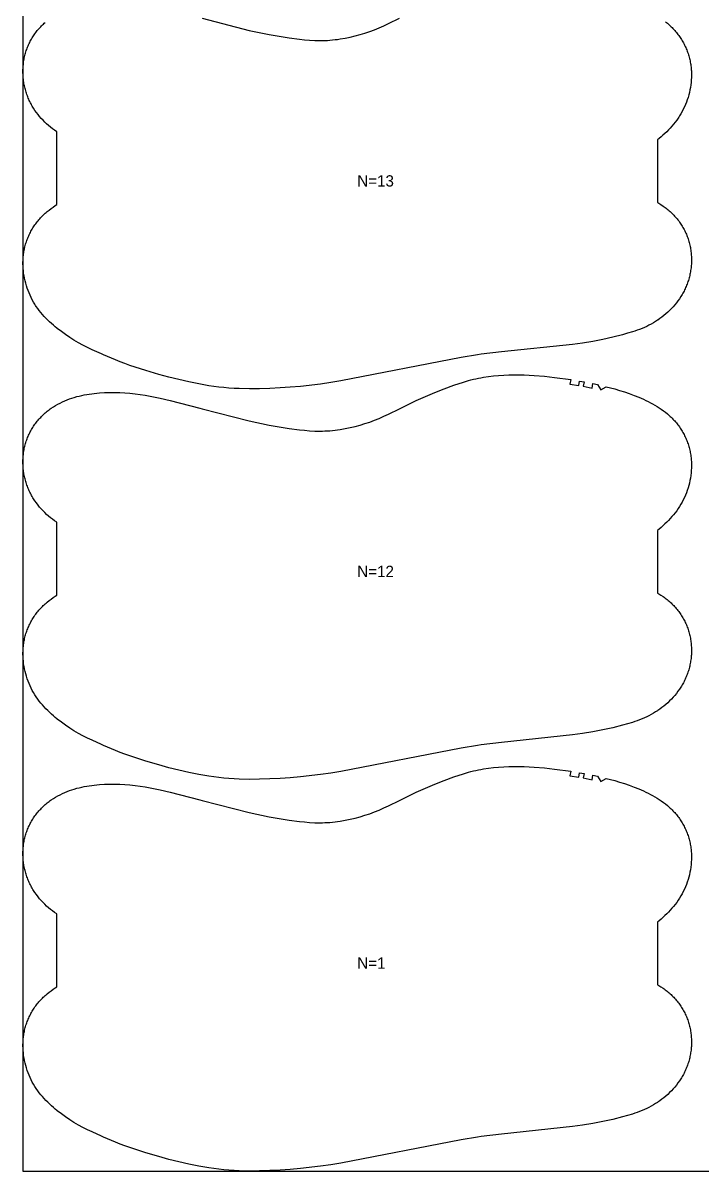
# Model space of a CAD drawing. Header units: inches. Extents: x 0 to 1816, y 0 to 1036.
# Drawn here: x 0 to 300, y 0 to 506 of the extents above; entities that cross this region are included whole.
import ezdxf

# ---------------------------------------------------------------- set-up
doc = ezdxf.new("R2010")
doc.units = ezdxf.units.IN

msp = doc.modelspace()

# ---------------------------------------------------------------- linework, layer by layer
at = {"layer": '1'}
for points in [[(0.5, 0), (1815.6926, 0), (1815.6926, 1036.4922), (0.5, 1036.4922), (0.5, 0)], [(109.0356, 328.8174), (113.4643, 328.0218), (117.9069, 327.3108), (122.3676, 326.7195), (124.606, 326.4834), (126.849, 326.3002), (129.0953, 326.1823), (130.2192, 326.1517), (131.3434, 326.142), (132.4678, 326.1545), (133.5918, 326.1891), (134.7152, 326.2455), (135.8374, 326.3233), (136.9581, 326.4223), (138.0768, 326.542), (139.1931, 326.6822), (140.3066, 326.8424), (142.5239, 327.2216), (144.7271, 327.6752), (146.9153, 328.1988), (149.0873, 328.7878), (151.2418, 329.4385), (153.3764, 330.151), (155.4885, 330.9261), (157.5754, 331.7647), (159.6359, 332.6651), (161.6748, 333.615), (166.4252, 335.9522), (173.7884, 339.5749), (177.8931, 341.4179), (182.0472, 343.148), (186.2395, 344.7807), (190.4671, 346.323), (194.7335, 347.7582), (196.8879, 348.404), (197.9718, 348.702), (199.0608, 348.9807), (200.155, 349.2386), (201.2542, 349.4758), (202.3578, 349.6927), (203.4654, 349.8901), (205.6904, 350.2281), (207.9251, 350.494), (210.1661, 350.6928), (212.4114, 350.8309), (214.6597, 350.915), (216.9095, 350.9522), (219.1596, 350.948), (221.409, 350.9036), (223.6572, 350.8186), (225.9034, 350.693), (230.3877, 350.3257), (234.8609, 349.8334), (241.9362, 348.8624), (241.6327, 346.8856), (245.5429, 346.248), (245.884, 348.2187), (247.8529, 347.8668), (247.4899, 345.9), (251.3632, 345.1349), (251.7769, 347.0916), (253.7305, 346.6637), (255.2076, 344.2637), (257.6184, 345.7236), (261.3403, 344.7135), (263.4991, 344.0772), (265.6454, 343.4007), (267.7757, 342.6773), (269.8864, 341.9002), (271.974, 341.0631), (274.034, 340.1605), (275.0523, 339.6829), (276.062, 339.1869), (277.0626, 338.6719), (278.0535, 338.1372), (279.0338, 337.582), (280.0016, 337.0051), (280.9549, 336.405), (281.8913, 335.7803), (282.8087, 335.1296), (283.705, 334.4516), (284.5779, 333.7447), (285.0049, 333.38), (285.4253, 333.0076), (285.8388, 332.6273), (286.2452, 332.2393), (286.6444, 331.8436), (287.0362, 331.4405), (287.4204, 331.0301), (287.7971, 330.6125), (288.1658, 330.1879), (288.5267, 329.7564), (288.8794, 329.3182), (289.2238, 328.8734), (289.5598, 328.4221), (289.8872, 327.9646), (290.2059, 327.501), (290.5158, 327.0313), (290.8166, 326.5559), (291.1083, 326.0747), (291.3906, 325.588), (291.6636, 325.0959), (291.927, 324.5987), (292.1809, 324.0965), (292.425, 323.5896), (292.6593, 323.078), (292.8838, 322.5621), (293.0982, 322.042), (293.3026, 321.5179), (293.4968, 320.9901), (293.6808, 320.4586), (293.8543, 319.9237), (294.0175, 319.3856), (294.17, 318.8445), (294.3119, 318.3005), (294.4431, 317.7539), (294.5634, 317.2049), (294.673, 316.6537), (294.7718, 316.1004), (294.8601, 315.5452), (294.9378, 314.9885), (295.005, 314.4303), (295.0618, 313.8708), (295.1084, 313.3104), (295.1446, 312.7491), (295.1707, 312.1872), (295.1867, 311.6248), (295.1926, 311.0622), (295.1886, 310.4996), (295.1747, 309.9371), (295.1176, 308.8135), (295.0218, 307.6929), (294.8881, 306.5763), (294.717, 305.4649), (294.5092, 304.3596), (294.2653, 303.2614), (293.9861, 302.1713), (293.6721, 301.0904), (293.3241, 300.0196), (292.9424, 298.9601), (292.5275, 297.9132), (292.0793, 296.8803), (291.5979, 295.8629), (291.0836, 294.8623), (290.5364, 293.8801), (289.9563, 292.9177), (289.6541, 292.4443), (289.3436, 291.9764), (288.6987, 291.0575), (288.0233, 290.1605), (287.3197, 289.2847), (286.5899, 288.4296), (285.8361, 287.5945), (285.0605, 286.7786), (284.2652, 285.9814), (283.4524, 285.2021), (282.6239, 284.4402), (281.7808, 283.695), (280.9237, 282.9662), (280.1926, 282.3672), (280.1926, 254.7735), (280.7955, 254.4279), (281.7525, 253.8356), (282.6884, 253.2109), (283.1479, 252.8864), (283.6016, 252.5539), (284.0491, 252.2133), (284.4904, 251.8646), (284.9252, 251.508), (285.3532, 251.1434), (285.7744, 250.7708), (286.1884, 250.3902), (286.5951, 250.0017), (286.9944, 249.6055), (287.3859, 249.2016), (287.7696, 248.7901), (288.1452, 248.3714), (288.5127, 247.9454), (288.8718, 247.5124), (289.2223, 247.0725), (289.5641, 246.6258), (289.897, 246.1725), (290.2209, 245.7128), (290.5355, 245.2467), (290.8406, 244.7745), (291.1362, 244.2962), (291.422, 243.8121), (291.6978, 243.3222), (291.9635, 242.8268), (292.2191, 242.326), (292.4644, 241.8201), (292.6995, 241.3093), (292.9243, 240.7938), (293.1387, 240.2739), (293.3427, 239.7498), (293.5362, 239.2217), (293.7192, 238.6898), (293.8917, 238.1543), (294.0536, 237.6156), (294.2049, 237.0737), (294.3454, 236.5291), (294.4752, 235.9817), (294.5943, 235.432), (294.7025, 234.8801), (294.7998, 234.3262), (294.8863, 233.7706), (294.962, 233.2134), (295.0269, 232.6548), (295.0811, 232.0951), (295.1247, 231.5345), (295.1575, 230.973), (295.1798, 230.411), (295.1915, 229.8487), (295.1926, 229.2861), (295.1832, 228.7236), (295.1634, 228.1613), (295.1332, 227.5995), (295.0926, 227.0383), (295.0416, 226.4779), (294.9803, 225.9185), (294.9088, 225.3603), (294.827, 224.8036), (294.735, 224.2485), (294.6328, 223.6951), (294.5204, 223.1438), (294.398, 222.5948), (294.2654, 222.0481), (294.1227, 221.504), (293.97, 220.9627), (293.8073, 220.4244), (293.6346, 219.8893), (293.4519, 219.3576), (293.2593, 218.8295), (293.0568, 218.3052), (292.8444, 217.7848), (292.6221, 217.2687), (292.39, 216.7569), (292.1483, 216.2495), (291.8972, 215.7468), (291.6367, 215.2487), (291.3671, 214.7554), (291.0886, 214.267), (290.8014, 213.7836), (290.5055, 213.3052), (289.8888, 212.3641), (289.24, 211.4444), (288.5604, 210.5471), (287.8514, 209.6727), (287.1146, 208.8222), (286.3507, 207.9962), (285.5609, 207.1951), (284.746, 206.4197), (283.9071, 205.6705), (283.045, 204.9481), (282.1607, 204.2531), (281.2552, 203.586), (280.3294, 202.9473), (280.1926, 202.859), (279.3846, 202.3371), (278.4219, 201.7553), (277.4425, 201.2016), (276.4477, 200.6761), (275.4385, 200.1785), (274.4163, 199.7089), (273.3823, 199.267), (272.3376, 198.8524), (271.2833, 198.4628), (270.2208, 198.0956), (269.151, 197.7482), (266.9947, 197.1024), (264.8236, 196.5043), (260.4614, 195.3968), (256.0739, 194.4042), (251.6588, 193.5353), (247.2191, 192.8026), (242.7597, 192.2073), (211.4311, 188.9373), (202.4942, 187.887), (200.9234, 187.635), (193.6087, 186.4615), (140.6182, 176.0918), (136.1742, 175.388), (131.7174, 174.765), (122.7793, 173.7178), (118.297, 173.3246), (113.8074, 173.0218), (109.3132, 172.804), (104.8153, 172.6721), (100.3152, 172.635), (95.8168, 172.726), (93.5696, 172.8312), (91.3248, 172.9795), (89.0836, 173.172), (86.8467, 173.41), (84.615, 173.6937), (82.389, 174.0204), (77.9549, 174.7881), (73.5458, 175.6856), (69.1598, 176.6906), (64.7955, 177.7862), (60.4549, 178.971), (54.7125, 180.682), (47.5684, 182.9932), (45.446, 183.739), (43.3395, 184.5258), (41.2514, 185.3592), (35.9719, 187.635), (35.0527, 188.0312), (30.9411, 189.8662), (28.9068, 190.8262), (26.8998, 191.839), (24.9281, 192.919), (22.9936, 194.0657), (21.0964, 195.2747), (19.2368, 196.542), (17.4161, 197.8645), (15.6391, 199.2448), (15.5, 199.3587), (14.7689, 199.9577), (13.9118, 200.6865), (13.0687, 201.4317), (12.2402, 202.1937), (11.4274, 202.9729), (10.6321, 203.7702), (9.8565, 204.586), (9.1027, 205.4212), (8.3729, 206.2763), (7.6693, 207.152), (6.9939, 208.049), (6.349, 208.968), (6.0385, 209.4359), (5.7363, 209.9092), (5.1562, 210.8717), (4.609, 211.8539), (4.0947, 212.8544), (3.6133, 213.8718), (3.1651, 214.9047), (2.7502, 215.9516), (2.3685, 217.0112), (2.0205, 218.0819), (1.7065, 219.1628), (1.4273, 220.2529), (1.1834, 221.3511), (0.9756, 222.4564), (0.8045, 223.5679), (0.6708, 224.6844), (0.575, 225.805), (0.5179, 226.9286), (0.504, 227.4911), (0.5, 228.0537), (0.5059, 228.6163), (0.5219, 229.1787), (0.548, 229.7406), (0.5842, 230.3019), (0.6308, 230.8624), (0.6876, 231.4218), (0.7548, 231.98), (0.8325, 232.5368), (0.9208, 233.0919), (1.0196, 233.6452), (1.1292, 234.1964), (1.2495, 234.7455), (1.3807, 235.292), (1.5226, 235.836), (1.6751, 236.3771), (1.8383, 236.9152), (2.0118, 237.4501), (2.1958, 237.9816), (2.39, 238.5095), (2.5944, 239.0336), (2.8088, 239.5537), (3.0333, 240.0696), (3.2676, 240.5811), (3.5117, 241.088), (3.7656, 241.5902), (4.029, 242.0874), (4.302, 242.5795), (4.5843, 243.0662), (4.876, 243.5474), (5.1768, 244.0229), (5.4867, 244.4925), (5.8054, 244.9562), (6.1328, 245.4137), (6.4688, 245.8649), (6.8132, 246.3097), (7.1659, 246.7479), (7.5268, 247.1794), (7.8955, 247.604), (8.2722, 248.0216), (8.6564, 248.432), (9.0482, 248.8352), (9.4474, 249.2308), (9.8538, 249.6188), (10.2673, 249.9991), (10.6877, 250.3715), (11.1147, 250.7362), (11.9876, 251.4431), (12.8839, 252.1212), (13.8013, 252.7719), (14.7377, 253.3965), (15.5, 253.8764), (15.5, 285.8674), (15.3632, 285.9558), (14.4374, 286.5944), (13.5319, 287.2615), (12.6476, 287.9566), (11.7855, 288.679), (10.9466, 289.4282), (10.1317, 290.2036), (9.3419, 291.0046), (8.578, 291.8307), (7.8412, 292.6812), (7.1322, 293.5555), (6.4526, 294.4529), (5.8038, 295.3725), (5.1871, 296.3137), (4.8912, 296.792), (4.604, 297.2755), (4.3255, 297.7639), (4.0559, 298.2572), (3.7954, 298.7553), (3.5443, 299.258), (3.3026, 299.7653), (3.0705, 300.2771), (2.8482, 300.7933), (2.6358, 301.3136), (2.4333, 301.8379), (2.2407, 302.3661), (2.058, 302.8978), (1.8853, 303.4329), (1.7226, 303.9711), (1.5699, 304.5124), (1.4272, 305.0565), (1.2946, 305.6032), (1.1722, 306.1523), (1.0598, 306.7036), (0.9576, 307.2569), (0.8656, 307.812), (0.7838, 308.3688), (0.7123, 308.9269), (0.651, 309.4863), (0.6, 310.0467), (0.5594, 310.608), (0.5292, 311.1698), (0.5094, 311.7321), (0.5, 312.2946), (0.5011, 312.8571), (0.5128, 313.4195), (0.5351, 313.9815), (0.5679, 314.5429), (0.6115, 315.1036), (0.6657, 315.6633), (0.7306, 316.2218), (0.8063, 316.779), (0.8928, 317.3347), (0.9901, 317.8885), (1.0983, 318.4405), (1.2174, 318.9902), (1.3472, 319.5375), (1.4877, 320.0822), (1.639, 320.624), (1.8009, 321.1628), (1.9734, 321.6982), (2.1564, 322.2301), (2.3499, 322.7582), (2.5539, 323.2824), (2.7683, 323.8023), (2.9931, 324.3178), (3.2282, 324.8286), (3.4735, 325.3345), (3.7291, 325.8352), (3.9948, 326.3307), (4.2706, 326.8205), (4.5564, 327.3047), (4.852, 327.7829), (5.1571, 328.2552), (5.4717, 328.7212), (5.7956, 329.181), (6.1285, 329.6343), (6.4703, 330.081), (6.8208, 330.5209), (7.1799, 330.9539), (7.5474, 331.3798), (7.923, 331.7986), (8.3067, 332.21), (8.6982, 332.6139), (9.0975, 333.0102), (9.5042, 333.3987), (9.9182, 333.7792), (10.3394, 334.1518), (10.7674, 334.5165), (11.2022, 334.8731), (11.6435, 335.2217), (12.091, 335.5623), (12.5447, 335.8949), (13.0042, 336.2194), (13.9401, 336.8441), (14.8971, 337.4363), (15.8734, 337.996), (16.8675, 338.5228), (17.8778, 339.0169), (18.9029, 339.4787), (19.9418, 339.9089), (20.9931, 340.3079), (22.0557, 340.6764), (23.1283, 341.015), (24.2098, 341.3243), (25.2989, 341.6049), (26.3946, 341.8575), (27.496, 342.0834), (28.6024, 342.2839), (29.7133, 342.4605), (30.8278, 342.6144), (31.9455, 342.7471), (34.1871, 342.9542), (36.4335, 343.0913), (38.6823, 343.1613), (40.9317, 343.1655), (43.1801, 343.1054), (45.426, 342.9829), (47.6683, 342.8023), (49.9063, 342.5685), (52.139, 342.2862), (54.3657, 341.9595), (56.5851, 341.5883), (58.7961, 341.1717), (60.9975, 340.7087), (65.3719, 339.6578), (78.4277, 336.2225), (79.4858, 335.9522), (100.2255, 330.6529), (109.0356, 328.8174)], [(109.0356, 156.1824), (113.4643, 155.3868), (117.9069, 154.6758), (122.3676, 154.0845), (124.606, 153.8484), (126.849, 153.6652), (129.0953, 153.5473), (130.2192, 153.5167), (131.3434, 153.507), (132.4678, 153.5195), (133.5918, 153.5541), (134.7152, 153.6105), (135.8374, 153.6883), (136.9581, 153.7873), (138.0768, 153.907), (139.1931, 154.0472), (140.3066, 154.2074), (142.5239, 154.5866), (144.7271, 155.0402), (146.9153, 155.5638), (149.0873, 156.1528), (151.2418, 156.8035), (153.3764, 157.516), (155.4885, 158.2911), (157.5754, 159.1297), (159.6359, 160.0301), (161.6748, 160.98), (166.4252, 163.3172), (173.7884, 166.9399), (177.8931, 168.7829), (182.0472, 170.513), (186.2395, 172.1457), (190.4671, 173.688), (194.7335, 175.1232), (196.8879, 175.769), (197.9718, 176.067), (199.0608, 176.3457), (200.155, 176.6036), (201.2542, 176.8408), (202.3578, 177.0577), (203.4654, 177.2551), (205.6904, 177.5931), (207.9251, 177.859), (210.1661, 178.0578), (212.4114, 178.1959), (214.6597, 178.28), (216.9095, 178.3172), (219.1596, 178.313), (221.409, 178.2686), (223.6572, 178.1836), (225.9034, 178.058), (230.3877, 177.6907), (234.8609, 177.1984), (241.9362, 176.2274), (241.6327, 174.2506), (245.5429, 173.613), (245.884, 175.5837), (247.8529, 175.2318), (247.4899, 173.265), (251.3632, 172.4999), (251.7769, 174.4566), (253.7305, 174.0287), (255.2076, 171.6287), (257.6184, 173.0886), (261.3403, 172.0785), (263.4991, 171.4422), (265.6454, 170.7657), (267.7757, 170.0423), (269.8864, 169.2652), (271.974, 168.4281), (274.034, 167.5255), (275.0523, 167.0479), (276.062, 166.5519), (277.0626, 166.0369), (278.0535, 165.5022), (279.0338, 164.947), (280.0016, 164.3701), (280.9549, 163.77), (281.8913, 163.1453), (282.8087, 162.4946), (283.705, 161.8166), (284.5779, 161.1097), (285.0049, 160.745), (285.4253, 160.3726), (285.8388, 159.9923), (286.2452, 159.6043), (286.6444, 159.2086), (287.0362, 158.8055), (287.4204, 158.3951), (287.7971, 157.9775), (288.1658, 157.5529), (288.5267, 157.1214), (288.8794, 156.6832), (289.2238, 156.2384), (289.5598, 155.7871), (289.8872, 155.3296), (290.2059, 154.866), (290.5158, 154.3963), (290.8166, 153.9209), (291.1083, 153.4397), (291.3906, 152.953), (291.6636, 152.4609), (291.927, 151.9637), (292.1809, 151.4615), (292.425, 150.9546), (292.6593, 150.443), (292.8838, 149.9271), (293.0982, 149.407), (293.3026, 148.8829), (293.4968, 148.3551), (293.6808, 147.8236), (293.8543, 147.2887), (294.0175, 146.7506), (294.17, 146.2095), (294.3119, 145.6655), (294.4431, 145.1189), (294.5634, 144.5699), (294.673, 144.0187), (294.7718, 143.4654), (294.8601, 142.9102), (294.9378, 142.3535), (295.005, 141.7953), (295.0618, 141.2358), (295.1084, 140.6754), (295.1446, 140.1141), (295.1707, 139.5522), (295.1867, 138.9898), (295.1926, 138.4272), (295.1886, 137.8646), (295.1747, 137.3021), (295.1176, 136.1785), (295.0218, 135.0579), (294.8881, 133.9413), (294.717, 132.8299), (294.5092, 131.7246), (294.2653, 130.6264), (293.9861, 129.5363), (293.6721, 128.4554), (293.3241, 127.3846), (292.9424, 126.3251), (292.5275, 125.2782), (292.0793, 124.2453), (291.5979, 123.2279), (291.0836, 122.2273), (290.5364, 121.2451), (289.9563, 120.2827), (289.6541, 119.8093), (289.3436, 119.3414), (288.6987, 118.4225), (288.0233, 117.5255), (287.3197, 116.6497), (286.5899, 115.7946), (285.8361, 114.9595), (285.0605, 114.1436), (284.2652, 113.3464), (283.4524, 112.5671), (282.6239, 111.8052), (281.7808, 111.06), (280.9237, 110.3312), (280.1926, 109.7322), (280.1926, 82.1385), (280.7955, 81.7929), (281.7525, 81.2006), (282.6884, 80.5759), (283.1479, 80.2514), (283.6016, 79.9189), (284.0491, 79.5783), (284.4904, 79.2296), (284.9252, 78.873), (285.3532, 78.5084), (285.7744, 78.1358), (286.1884, 77.7552), (286.5951, 77.3667), (286.9944, 76.9705), (287.3859, 76.5666), (287.7696, 76.1551), (288.1452, 75.7364), (288.5127, 75.3104), (288.8718, 74.8774), (289.2223, 74.4375), (289.5641, 73.9908), (289.897, 73.5375), (290.2209, 73.0778), (290.5355, 72.6117), (290.8406, 72.1395), (291.1362, 71.6612), (291.422, 71.1771), (291.6978, 70.6872), (291.9635, 70.1918), (292.2191, 69.691), (292.4644, 69.1851), (292.6995, 68.6743), (292.9243, 68.1588), (293.1387, 67.6389), (293.3427, 67.1148), (293.5362, 66.5867), (293.7192, 66.0548), (293.8917, 65.5193), (294.0536, 64.9806), (294.2049, 64.4387), (294.3454, 63.8941), (294.4752, 63.3467), (294.5943, 62.797), (294.7025, 62.2451), (294.7998, 61.6912), (294.8863, 61.1356), (294.962, 60.5784), (295.0269, 60.0198), (295.0811, 59.4601), (295.1247, 58.8995), (295.1575, 58.338), (295.1798, 57.776), (295.1915, 57.2137), (295.1926, 56.6511), (295.1832, 56.0886), (295.1634, 55.5263), (295.1332, 54.9645), (295.0926, 54.4033), (295.0416, 53.8429), (294.9803, 53.2835), (294.9088, 52.7253), (294.827, 52.1686), (294.735, 51.6135), (294.6328, 51.0601), (294.5204, 50.5088), (294.398, 49.9598), (294.2654, 49.4131), (294.1227, 48.869), (293.97, 48.3277), (293.8073, 47.7894), (293.6346, 47.2543), (293.4519, 46.7226), (293.2593, 46.1945), (293.0568, 45.6702), (292.8444, 45.1498), (292.6221, 44.6337), (292.39, 44.1219), (292.1483, 43.6145), (291.8972, 43.1118), (291.6367, 42.6137), (291.3671, 42.1204), (291.0886, 41.632), (290.8014, 41.1486), (290.5055, 40.6702), (289.8888, 39.7291), (289.24, 38.8094), (288.5604, 37.9121), (287.8514, 37.0377), (287.1146, 36.1872), (286.3507, 35.3612), (285.5609, 34.5601), (284.746, 33.7847), (283.9071, 33.0355), (283.045, 32.3131), (282.1607, 31.6181), (281.2552, 30.951), (280.3294, 30.3123), (280.1926, 30.224), (279.3846, 29.7021), (278.4219, 29.1203), (277.4425, 28.5666), (276.4477, 28.0411), (275.4385, 27.5435), (274.4163, 27.0739), (273.3823, 26.632), (272.3376, 26.2174), (271.2833, 25.8278), (270.2208, 25.4606), (269.151, 25.1132), (266.9947, 24.4674), (264.8236, 23.8693), (260.4614, 22.7618), (256.0739, 21.7692), (251.6588, 20.9003), (247.2191, 20.1676), (242.7597, 19.5723), (211.4311, 16.3023), (202.4942, 15.252), (200.9234, 15), (193.6087, 13.8265), (140.6182, 3.4568), (136.1742, 2.753), (131.7174, 2.13), (122.7793, 1.0828), (118.297, 0.6896), (113.8074, 0.3868), (109.3132, 0.169), (104.8153, 0.0371), (100.3152, 0), (95.8168, 0.091), (93.5696, 0.1962), (91.3248, 0.3445), (89.0836, 0.537), (86.8467, 0.775), (84.615, 1.0587), (82.389, 1.3854), (77.9549, 2.1531), (73.5458, 3.0506), (69.1598, 4.0556), (64.7955, 5.1512), (60.4549, 6.336), (54.7125, 8.047), (47.5684, 10.3582), (45.446, 11.104), (43.3395, 11.8908), (41.2514, 12.7242), (35.9719, 15), (35.0527, 15.3962), (30.9411, 17.2312), (28.9068, 18.1912), (26.8998, 19.204), (24.9281, 20.284), (22.9936, 21.4307), (21.0964, 22.6397), (19.2368, 23.907), (17.4161, 25.2295), (15.6391, 26.6098), (15.5, 26.7237), (14.7689, 27.3227), (13.9118, 28.0515), (13.0687, 28.7967), (12.2402, 29.5587), (11.4274, 30.3379), (10.6321, 31.1352), (9.8565, 31.951), (9.1027, 32.7862), (8.3729, 33.6413), (7.6693, 34.517), (6.9939, 35.414), (6.349, 36.333), (6.0385, 36.8009), (5.7363, 37.2742), (5.1562, 38.2367), (4.609, 39.2189), (4.0947, 40.2194), (3.6133, 41.2368), (3.1651, 42.2697), (2.7502, 43.3166), (2.3685, 44.3762), (2.0205, 45.4469), (1.7065, 46.5278), (1.4273, 47.6179), (1.1834, 48.7161), (0.9756, 49.8214), (0.8045, 50.9329), (0.6708, 52.0494), (0.575, 53.17), (0.5179, 54.2936), (0.504, 54.8561), (0.5, 55.4187), (0.5059, 55.9813), (0.5219, 56.5437), (0.548, 57.1056), (0.5842, 57.6669), (0.6308, 58.2274), (0.6876, 58.7868), (0.7548, 59.345), (0.8325, 59.9018), (0.9208, 60.4569), (1.0196, 61.0102), (1.1292, 61.5614), (1.2495, 62.1105), (1.3807, 62.657), (1.5226, 63.201), (1.6751, 63.7421), (1.8383, 64.2802), (2.0118, 64.8151), (2.1958, 65.3466), (2.39, 65.8745), (2.5944, 66.3986), (2.8088, 66.9187), (3.0333, 67.4346), (3.2676, 67.9461), (3.5117, 68.453), (3.7656, 68.9552), (4.029, 69.4524), (4.302, 69.9445), (4.5843, 70.4312), (4.876, 70.9124), (5.1768, 71.3879), (5.4867, 71.8575), (5.8054, 72.3212), (6.1328, 72.7787), (6.4688, 73.2299), (6.8132, 73.6747), (7.1659, 74.1129), (7.5268, 74.5444), (7.8955, 74.969), (8.2722, 75.3866), (8.6564, 75.797), (9.0482, 76.2002), (9.4474, 76.5958), (9.8538, 76.9838), (10.2673, 77.3641), (10.6877, 77.7365), (11.1147, 78.1012), (11.9876, 78.8081), (12.8839, 79.4862), (13.8013, 80.1369), (14.7377, 80.7615), (15.5, 81.2414), (15.5, 113.2324), (15.3632, 113.3208), (14.4374, 113.9594), (13.5319, 114.6265), (12.6476, 115.3216), (11.7855, 116.044), (10.9466, 116.7932), (10.1317, 117.5686), (9.3419, 118.3696), (8.578, 119.1957), (7.8412, 120.0462), (7.1322, 120.9205), (6.4526, 121.8179), (5.8038, 122.7375), (5.1871, 123.6787), (4.8912, 124.157), (4.604, 124.6405), (4.3255, 125.1289), (4.0559, 125.6222), (3.7954, 126.1203), (3.5443, 126.623), (3.3026, 127.1303), (3.0705, 127.6421), (2.8482, 128.1583), (2.6358, 128.6786), (2.4333, 129.2029), (2.2407, 129.7311), (2.058, 130.2628), (1.8853, 130.7979), (1.7226, 131.3361), (1.5699, 131.8774), (1.4272, 132.4215), (1.2946, 132.9682), (1.1722, 133.5173), (1.0598, 134.0686), (0.9576, 134.6219), (0.8656, 135.177), (0.7838, 135.7338), (0.7123, 136.2919), (0.651, 136.8513), (0.6, 137.4117), (0.5594, 137.973), (0.5292, 138.5348), (0.5094, 139.0971), (0.5, 139.6596), (0.5011, 140.2221), (0.5128, 140.7845), (0.5351, 141.3465), (0.5679, 141.9079), (0.6115, 142.4686), (0.6657, 143.0283), (0.7306, 143.5868), (0.8063, 144.144), (0.8928, 144.6997), (0.9901, 145.2535), (1.0983, 145.8055), (1.2174, 146.3552), (1.3472, 146.9025), (1.4877, 147.4472), (1.639, 147.989), (1.8009, 148.5278), (1.9734, 149.0632), (2.1564, 149.5951), (2.3499, 150.1232), (2.5539, 150.6474), (2.7683, 151.1673), (2.9931, 151.6828), (3.2282, 152.1936), (3.4735, 152.6995), (3.7291, 153.2002), (3.9948, 153.6957), (4.2706, 154.1855), (4.5564, 154.6697), (4.852, 155.1479), (5.1571, 155.6202), (5.4717, 156.0862), (5.7956, 156.546), (6.1285, 156.9993), (6.4703, 157.446), (6.8208, 157.8859), (7.1799, 158.3189), (7.5474, 158.7448), (7.923, 159.1636), (8.3067, 159.575), (8.6982, 159.9789), (9.0975, 160.3752), (9.5042, 160.7637), (9.9182, 161.1442), (10.3394, 161.5168), (10.7674, 161.8815), (11.2022, 162.2381), (11.6435, 162.5867), (12.091, 162.9273), (12.5447, 163.2599), (13.0042, 163.5844), (13.9401, 164.2091), (14.8971, 164.8013), (15.8734, 165.361), (16.8675, 165.8878), (17.8778, 166.3819), (18.9029, 166.8437), (19.9418, 167.2739), (20.9931, 167.6729), (22.0557, 168.0414), (23.1283, 168.38), (24.2098, 168.6893), (25.2989, 168.9699), (26.3946, 169.2225), (27.496, 169.4484), (28.6024, 169.6489), (29.7133, 169.8255), (30.8278, 169.9794), (31.9455, 170.1121), (34.1871, 170.3192), (36.4335, 170.4563), (38.6823, 170.5263), (40.9317, 170.5305), (43.1801, 170.4704), (45.426, 170.3479), (47.6683, 170.1673), (49.9063, 169.9335), (52.139, 169.6512), (54.3657, 169.3245), (56.5851, 168.9533), (58.7961, 168.5367), (60.9975, 168.0737), (65.3719, 167.0228), (78.4277, 163.5875), (79.4858, 163.3172), (100.2255, 158.0179), (109.0356, 156.1824)]]:
    msp.add_lwpolyline(points, close=True, dxfattribs=at)
for points in [[(283.705, 506.5866), (284.5779, 505.8797), (285.0049, 505.515), (285.4253, 505.1426), (285.8388, 504.7623), (286.2452, 504.3743), (286.6444, 503.9786), (287.0362, 503.5755), (287.4204, 503.1651), (287.7971, 502.7475), (288.1658, 502.3229), (288.5267, 501.8914), (288.8794, 501.4532), (289.2238, 501.0084), (289.5598, 500.5571), (289.8872, 500.0996), (290.2059, 499.636), (290.5158, 499.1663), (290.8166, 498.6909), (291.1083, 498.2097), (291.3906, 497.723), (291.6636, 497.2309), (291.927, 496.7337), (292.1809, 496.2315), (292.425, 495.7246), (292.6593, 495.213), (292.8838, 494.6971), (293.0982, 494.177), (293.3026, 493.6529), (293.4968, 493.1251), (293.6808, 492.5936), (293.8543, 492.0587), (294.0175, 491.5206), (294.17, 490.9795), (294.3119, 490.4355), (294.4431, 489.8889), (294.5634, 489.3399), (294.673, 488.7887), (294.7718, 488.2354), (294.8601, 487.6802), (294.9378, 487.1235), (295.005, 486.5653), (295.0618, 486.0058), (295.1084, 485.4454), (295.1446, 484.8841), (295.1707, 484.3222), (295.1867, 483.7598), (295.1926, 483.1972), (295.1886, 482.6346), (295.1747, 482.0721), (295.1176, 480.9485), (295.0218, 479.8279), (294.8881, 478.7113), (294.717, 477.5999), (294.5092, 476.4946), (294.2653, 475.3964), (293.9861, 474.3063), (293.6721, 473.2254), (293.3241, 472.1546), (292.9424, 471.0951), (292.5275, 470.0482), (292.0793, 469.0153), (291.5979, 467.9979), (291.0836, 466.9973), (290.5364, 466.0151), (289.9563, 465.0527), (289.6541, 464.5793), (289.3436, 464.1114), (288.6987, 463.1925), (288.0233, 462.2955), (287.3197, 461.4197), (286.5899, 460.5646), (285.8361, 459.7295), (285.0605, 458.9136), (284.2652, 458.1164), (283.4524, 457.3371), (282.6239, 456.5752), (281.7808, 455.83), (280.9237, 455.1012), (280.1926, 454.5022), (280.1926, 426.9085), (280.7955, 426.5629), (281.7525, 425.9706), (282.6884, 425.3459), (283.1479, 425.0214), (283.6016, 424.6889), (284.0491, 424.3483), (284.4904, 423.9996), (284.9252, 423.643), (285.3532, 423.2784), (285.7744, 422.9058), (286.1884, 422.5252), (286.5951, 422.1367), (286.9944, 421.7405), (287.3859, 421.3366), (287.7696, 420.9251), (288.1452, 420.5064), (288.5127, 420.0804), (288.8718, 419.6474), (289.2223, 419.2075), (289.5641, 418.7608), (289.897, 418.3075), (290.2209, 417.8478), (290.5355, 417.3817), (290.8406, 416.9095), (291.1362, 416.4312), (291.422, 415.9471), (291.6978, 415.4572), (291.9635, 414.9618), (292.2191, 414.461), (292.4644, 413.9551), (292.6995, 413.4443), (292.9243, 412.9288), (293.1387, 412.4089), (293.3427, 411.8848), (293.5362, 411.3567), (293.7192, 410.8248), (293.8917, 410.2893), (294.0536, 409.7506), (294.2049, 409.2087), (294.3454, 408.6641), (294.4752, 408.1167), (294.5943, 407.567), (294.7025, 407.0151), (294.7998, 406.4612), (294.8863, 405.9056), (294.962, 405.3484), (295.0269, 404.7898), (295.0811, 404.2301), (295.1247, 403.6695), (295.1575, 403.108), (295.1798, 402.546), (295.1915, 401.9837), (295.1926, 401.4211), (295.1832, 400.8586), (295.1634, 400.2963), (295.1332, 399.7345), (295.0926, 399.1733), (295.0416, 398.6129), (294.9803, 398.0535), (294.9088, 397.4953), (294.827, 396.9386), (294.735, 396.3835), (294.6328, 395.8301), (294.5204, 395.2788), (294.398, 394.7298), (294.2654, 394.1831), (294.1227, 393.639), (293.97, 393.0977), (293.8073, 392.5594), (293.6346, 392.0243), (293.4519, 391.4926), (293.2593, 390.9645), (293.0568, 390.4402), (292.8444, 389.9198), (292.6221, 389.4037), (292.39, 388.8919), (292.1483, 388.3845), (291.8972, 387.8818), (291.6367, 387.3837), (291.3671, 386.8904), (291.0886, 386.402), (290.8014, 385.9186), (290.5055, 385.4402), (289.8888, 384.4991), (289.24, 383.5794), (288.5604, 382.6821), (287.8514, 381.8077), (287.1146, 380.9572), (286.3507, 380.1312), (285.5609, 379.3301), (284.746, 378.5547), (283.9071, 377.8055), (283.045, 377.0831), (282.1607, 376.3881), (281.2552, 375.721), (280.3294, 375.0823), (280.1926, 374.994), (279.3846, 374.4721), (278.4219, 373.8903), (277.4425, 373.3366), (276.4477, 372.8111), (275.4385, 372.3135), (274.4163, 371.8439), (273.3823, 371.402), (272.3376, 370.9874), (271.2833, 370.5978), (270.2208, 370.2306), (269.151, 369.8832), (266.9947, 369.2374), (264.8236, 368.6393), (260.4614, 367.5318), (256.0739, 366.5392), (251.6588, 365.6703), (247.2191, 364.9376), (242.7597, 364.3423), (211.4311, 361.0723), (202.4942, 360.022), (200.9234, 359.77), (193.6087, 358.5965), (140.6182, 348.2268), (136.1742, 347.523), (131.7174, 346.9), (122.7793, 345.8528), (118.297, 345.4596), (113.8074, 345.1568), (109.3132, 344.939), (104.8153, 344.8071), (100.3152, 344.77), (95.8168, 344.861), (93.5696, 344.9662), (91.3248, 345.1145), (89.0836, 345.307), (86.8467, 345.545), (84.615, 345.8287), (82.389, 346.1554), (77.9549, 346.9231), (73.5458, 347.8206), (69.1598, 348.8256), (64.7955, 349.9212), (60.4549, 351.106), (54.7125, 352.817), (47.5684, 355.1282), (45.446, 355.874), (43.3395, 356.6608), (41.2514, 357.4942), (35.9719, 359.77), (35.0527, 360.1662), (30.9411, 362.0012), (28.9068, 362.9612), (26.8998, 363.974), (24.9281, 365.054), (22.9936, 366.2007), (21.0964, 367.4097), (19.2368, 368.677), (17.4161, 369.9995), (15.6391, 371.3798), (15.5, 371.4937), (14.7689, 372.0927), (13.9118, 372.8215), (13.0687, 373.5667), (12.2402, 374.3287), (11.4274, 375.1079), (10.6321, 375.9052), (9.8565, 376.721), (9.1027, 377.5562), (8.3729, 378.4113), (7.6693, 379.287), (6.9939, 380.184), (6.349, 381.103), (6.0385, 381.5709), (5.7363, 382.0442), (5.1562, 383.0067), (4.609, 383.9889), (4.0947, 384.9894), (3.6133, 386.0068), (3.1651, 387.0397), (2.7502, 388.0866), (2.3685, 389.1462), (2.0205, 390.2169), (1.7065, 391.2978), (1.4273, 392.3879), (1.1834, 393.4861), (0.9756, 394.5914), (0.8045, 395.7029), (0.6708, 396.8194), (0.575, 397.94), (0.5179, 399.0636), (0.504, 399.6261), (0.5, 400.1887), (0.5059, 400.7513), (0.5219, 401.3137), (0.548, 401.8756), (0.5842, 402.4369), (0.6308, 402.9974), (0.6876, 403.5568), (0.7548, 404.115), (0.8325, 404.6718), (0.9208, 405.2269), (1.0196, 405.7802), (1.1292, 406.3314), (1.2495, 406.8805), (1.3807, 407.427), (1.5226, 407.971), (1.6751, 408.5121), (1.8383, 409.0502), (2.0118, 409.5851), (2.1958, 410.1166), (2.39, 410.6445), (2.5944, 411.1686), (2.8088, 411.6887), (3.0333, 412.2046), (3.2676, 412.7161), (3.5117, 413.223), (3.7656, 413.7252), (4.029, 414.2224), (4.302, 414.7145), (4.5843, 415.2012), (4.876, 415.6824), (5.1768, 416.1579), (5.4867, 416.6275), (5.8054, 417.0912), (6.1328, 417.5487), (6.4688, 417.9999), (6.8132, 418.4447), (7.1659, 418.8829), (7.5268, 419.3144), (7.8955, 419.739), (8.2722, 420.1566), (8.6564, 420.567), (9.0482, 420.9702), (9.4474, 421.3658), (9.8538, 421.7538), (10.2673, 422.1341), (10.6877, 422.5065), (11.1147, 422.8712), (11.9876, 423.5781), (12.8839, 424.2562), (13.8013, 424.9069), (14.7377, 425.5315), (15.5, 426.0114), (15.5, 458.0024), (15.3632, 458.0908), (14.4374, 458.7294), (13.5319, 459.3965), (12.6476, 460.0916), (11.7855, 460.814), (10.9466, 461.5632), (10.1317, 462.3386), (9.3419, 463.1396), (8.578, 463.9657), (7.8412, 464.8162), (7.1322, 465.6905), (6.4526, 466.5879), (5.8038, 467.5075), (5.1871, 468.4487), (4.8912, 468.927), (4.604, 469.4105), (4.3255, 469.8989), (4.0559, 470.3922), (3.7954, 470.8903), (3.5443, 471.393), (3.3026, 471.9003), (3.0705, 472.4121), (2.8482, 472.9283), (2.6358, 473.4486), (2.4333, 473.9729), (2.2407, 474.5011), (2.058, 475.0328), (1.8853, 475.5679), (1.7226, 476.1061), (1.5699, 476.6474), (1.4272, 477.1915), (1.2946, 477.7382), (1.1722, 478.2873), (1.0598, 478.8386), (0.9576, 479.3919), (0.8656, 479.947), (0.7838, 480.5038), (0.7123, 481.0619), (0.651, 481.6213), (0.6, 482.1817), (0.5594, 482.743), (0.5292, 483.3048), (0.5094, 483.8671), (0.5, 484.4296), (0.5011, 484.9921), (0.5128, 485.5545), (0.5351, 486.1165), (0.5679, 486.6779), (0.6115, 487.2386), (0.6657, 487.7983), (0.7306, 488.3568), (0.8063, 488.914), (0.8928, 489.4697), (0.9901, 490.0235), (1.0983, 490.5755), (1.2174, 491.1252), (1.3472, 491.6725), (1.4877, 492.2172), (1.639, 492.759), (1.8009, 493.2978), (1.9734, 493.8332), (2.1564, 494.3651), (2.3499, 494.8932), (2.5539, 495.4174), (2.7683, 495.9373), (2.9931, 496.4528), (3.2282, 496.9636), (3.4735, 497.4695), (3.7291, 497.9702), (3.9948, 498.4657), (4.2706, 498.9555), (4.5564, 499.4397), (4.852, 499.9179), (5.1571, 500.3902), (5.4717, 500.8562), (5.7956, 501.316), (6.1285, 501.7693), (6.4703, 502.216), (6.8208, 502.6559), (7.1799, 503.0889), (7.5474, 503.5148), (7.923, 503.9336), (8.3067, 504.345), (8.6982, 504.7489), (9.0975, 505.1452), (9.5042, 505.5337), (9.9182, 505.9142), (10.3394, 506.2868)], [(79.4858, 508.0872), (100.2255, 502.7879), (109.0356, 500.9524), (109.0356, 500.9524), (113.4643, 500.1568), (117.9069, 499.4458), (122.3676, 498.8545), (124.606, 498.6184), (126.849, 498.4352), (129.0953, 498.3173), (130.2192, 498.2867), (131.3434, 498.277), (132.4678, 498.2895), (133.5918, 498.3241), (134.7152, 498.3805), (135.8374, 498.4583), (136.9581, 498.5573), (138.0768, 498.677), (139.1931, 498.8172), (140.3066, 498.9774), (142.5239, 499.3566), (144.7271, 499.8102), (146.9153, 500.3338), (149.0873, 500.9228), (151.2418, 501.5735), (153.3764, 502.286), (155.4885, 503.0611), (157.5754, 503.8997), (159.6359, 504.8001), (161.6748, 505.75), (166.4252, 508.0872)]]:
    msp.add_lwpolyline(points, dxfattribs=at)

# ---------------------------------------------------------------- texts
for s, p in [('N=13', (147.8463, 433.9286)), ('N=12', (147.8463, 261.7936)), ('N=1', (147.8463, 89.1586))]:
    msp.add_text(s, height=5, dxfattribs=at).set_placement(p)

doc.saveas('drawing.dxf')
